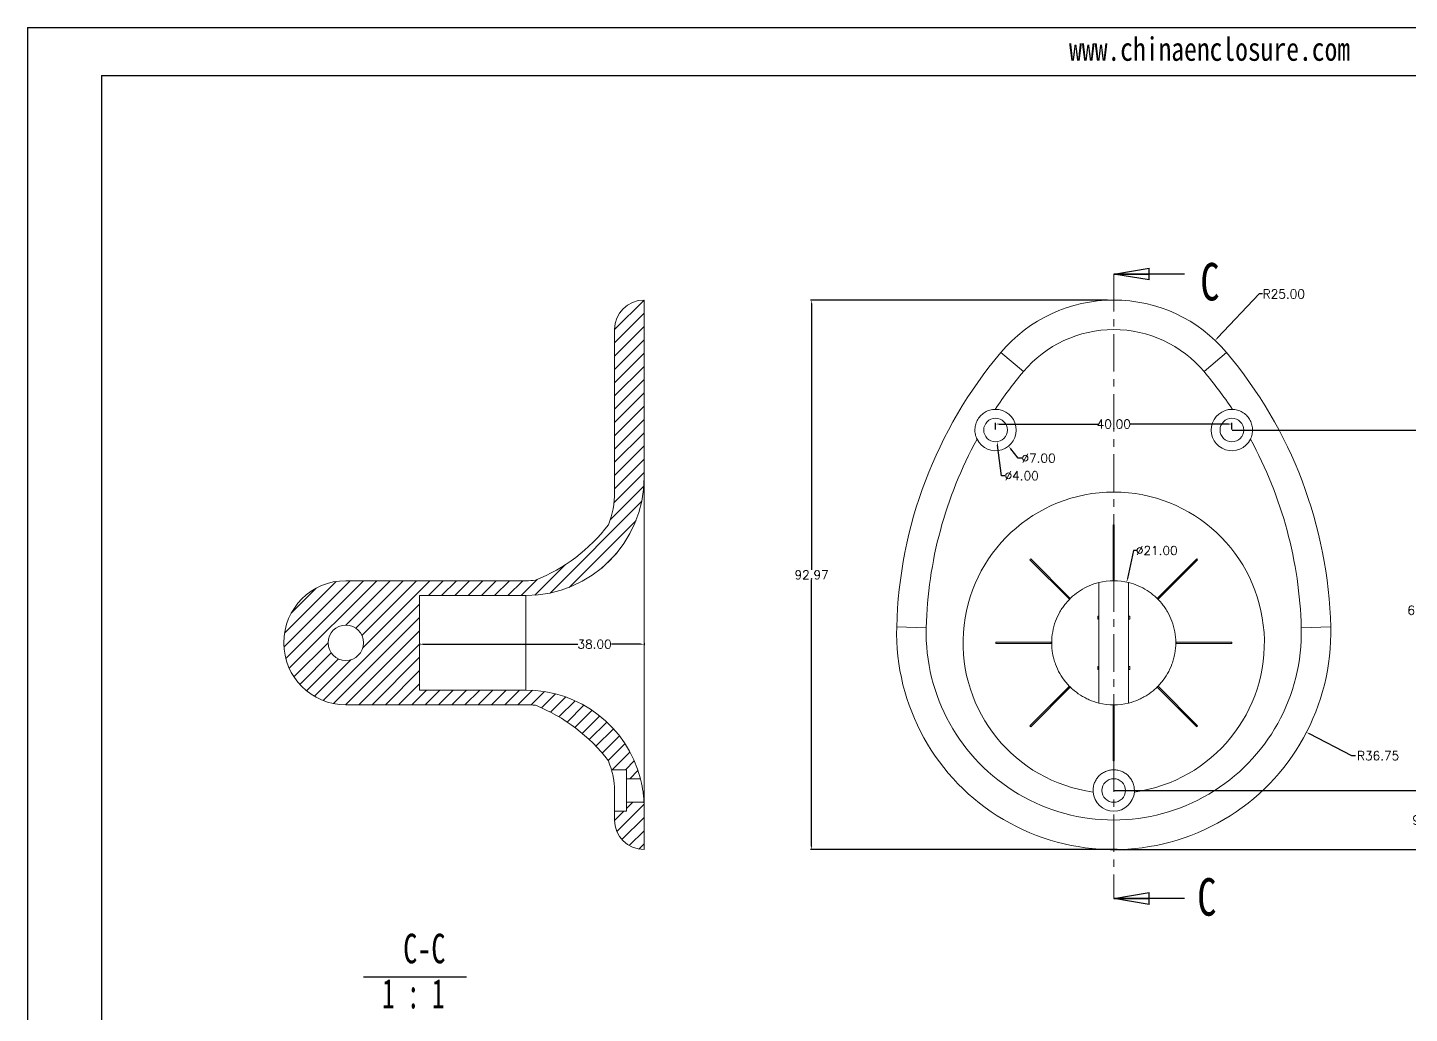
# Model space of a CAD drawing. Header units: inches. Extents: x 725 to 5279, y 573 to 1304.
# Drawn here: x 3940.6 to 4174.5, y 747.5 to 914.3 of the extents above; entities that cross this region are included whole.
import ezdxf

# ---------------------------------------------------------------- set-up
doc = ezdxf.new("R2010")
doc.units = ezdxf.units.IN
doc.linetypes.add('CENTER', pattern=[10.159999999999998, 6.35, -1.27, 1.27, -1.27])
doc.layers.add('10', color=7, linetype='Continuous')
doc.layers.add('文字', color=81, linetype='Continuous')
doc.styles.add('SLDTEXTSTYLE0', font='TXT', dxfattribs={"width": 0.75})
doc.styles.add('SLDTEXTSTYLE6', font='TXT', dxfattribs={"width": 0.7})
doc.styles.add('SLDTEXTSTYLE7', font='TXT', dxfattribs={"width": 0.6199999999999999})
doc.styles.get("Standard").update_dxf_attribs({"font": 'txt', "bigfont": 'gbcbig.shx'})
doc.styles.add('宋体', font='', dxfattribs={"width": 0.8, "height": 3.5})
doc.styles.get('宋体').set_extended_font_data('SimSun')
doc.dimstyles.new('2', dxfattribs={"dimtxt": 1.5, "dimasz": 0.6, "dimexe": 0.18, "dimexo": 0.0625, "dimgap": 0.09, "dimtad": 0, "dimtih": 1, "dimtoh": 1, "dimzin": 0, "dimdsep": 46, "dimtxsty": 'Standard', "dimcen": 0, "dimclrd": 3, "dimclre": 3, "dimadec": 0, "dimazin": 2, "dimtfac": 1, "dimtofl": 0, "dimtmove": 0, "dimatfit": 3, "dimfxl": 1, "dimtolj": 1, "dimtzin": 0, "dimarcsym": 0})
pattern_1 = [(45, (0, 0), (-1.122532015133644, 1.122532015133644), [])]

# ---------------------------------------------------------------- blocks, each defined once
blk = doc.blocks.new('_CLOSED')
at = {"color": 0, "linetype": 'ByBlock', "lineweight": -2}
for p, q in [((-1, 0.166667), (0, 0)), ((-1, 0.166667), (-1, -0.166667)), ((0, 0), (-1, -0.166667)), ((0, 0), (-1, 0))]:
    blk.add_line(p, q, dxfattribs=at)
blk = doc.blocks.new('SW_NOTE_1')
at = {"layer": '10', "color": 0}
blk.add_line((-4.36458270996809, -0.819444830995053), (13.09374999254942, -0.819444830995053), dxfattribs=at)
at = {"layer": '10', "color": 0, "char_height": 5, "attachment_point": 2}
for s, insert, style in [('C-C', (5.937499999999984, 6.445338698859882), 'SLDTEXTSTYLE6'), ('1 : 1', (4.072917290031953, -1.193550666038323), 'SLDTEXTSTYLE7')]:
    blk.add_mtext(s, dxfattribs=dict(at, insert=insert, style=style))
blk = doc.blocks.new('*D67')
at = {"color": 3, "lineweight": -2}
for p, q in [((4164.741757361854, 791.0629544161789), (4157.602488692542, 794.7590167947556)), ((4165.341757361855, 791.0629544161789), (4164.741757361854, 791.0629544161789))]:
    blk.add_line(p, q, dxfattribs=at)
at = {"color": 3}
blk.add_solid([(4157.648463730789, 794.8478216136455), (4157.556513654294, 794.6702119758656), (4157.069659779202, 795.0348670242445)], dxfattribs=at)
at = {"layer": 'Defpoints', "color": 0}
for p in [(4124.433888837137, 811.9306935804445), (4157.069659779202, 795.0348670242445)]:
    blk.add_point(p, dxfattribs=at)
at = {"color": 0, "insert": (4169.181757361855, 791.0629544161795), "char_height": 1.5, "attachment_point": 5}
blk.add_mtext('\\A1;R36.75', dxfattribs=at)
blk = doc.blocks.new('*D68')
at = {"color": 3, "lineweight": -2}
for p, q in [((4149.038956160226, 869.2022519542618), (4142.022462207849, 861.7818249111708)), ((4149.638956160226, 869.2022519542613), (4149.038956160226, 869.2022519542618))]:
    blk.add_line(p, q, dxfattribs=at)
at = {"color": 3}
blk.add_solid([(4141.949801538589, 861.8505302759002), (4142.09512287711, 861.7131195464415), (4141.610230019474, 861.3458608956068)], dxfattribs=at)
at = {"layer": 'Defpoints', "color": 0}
for p in [(4141.610230019474, 861.3458608956068), (4124.433888837137, 843.1806935804416)]:
    blk.add_point(p, dxfattribs=at)
at = {"color": 0, "insert": (4153.228956160227, 869.2022519542616), "char_height": 1.5, "attachment_point": 5}
blk.add_mtext('\\A1;R25.00', dxfattribs=at)
blk = doc.blocks.new('*D69')
at = {"color": 3, "lineweight": -2}
for p, q in [((4123.355280872657, 868.160035537438), (4073.116842284021, 868.160035537438)), ((4073.29684228402, 867.560035537438), (4073.29684228402, 822.5133640302466)), ((4073.29684228402, 775.7866925230552), (4073.29684228402, 820.8333640302466)), ((4125.035381528884, 775.1866925230552), (4073.116842284021, 775.1866925230552))]:
    blk.add_line(p, q, dxfattribs=at)
at = {"color": 3}
for points in [[(4073.19684228402, 867.560035537438), (4073.39684228402, 867.560035537438), (4073.29684228402, 868.160035537438)], [(4073.19684228402, 775.7866925230552), (4073.39684228402, 775.7866925230552), (4073.29684228402, 775.1866925230552)]]:
    blk.add_solid(points, dxfattribs=at)
at = {"layer": 'Defpoints', "color": 0}
for p in [(4123.417780872657, 868.160035537438), (4073.29684228402, 775.1866925230552), (4125.097881528884, 775.1866925230552)]:
    blk.add_point(p, dxfattribs=at)
at = {"color": 0, "insert": (4073.29684228402, 821.6733640302473), "char_height": 1.5, "attachment_point": 5}
blk.add_mtext('\\A1;92.97', dxfattribs=at)
blk = doc.blocks.new('*D70')
at = {"color": 3, "lineweight": -2}
for p, q in [((4104.433888837137, 846.2431935804425), (4104.433888837137, 847.3716970211959)), ((4105.033888837137, 847.191697021196), (4121.718888837137, 847.191697021196)), ((4143.833888837136, 847.191697021196), (4127.148888837137, 847.191697021196)), ((4144.433888837137, 846.2431935804425), (4144.433888837137, 847.3716970211959))]:
    blk.add_line(p, q, dxfattribs=at)
at = {"color": 3}
for points in [[(4105.033888837137, 847.291697021196), (4105.033888837137, 847.091697021196), (4104.433888837137, 847.191697021196)], [(4143.833888837136, 847.291697021196), (4143.833888837136, 847.091697021196), (4144.433888837137, 847.191697021196)]]:
    blk.add_solid(points, dxfattribs=at)
at = {"layer": 'Defpoints', "color": 0}
for p in [(4144.433888837137, 847.191697021196), (4104.433888837137, 846.1806935804425), (4144.433888837137, 846.1806935804425)]:
    blk.add_point(p, dxfattribs=at)
at = {"color": 0, "insert": (4124.433888837137, 847.191697021196), "char_height": 1.5, "attachment_point": 5}
blk.add_mtext('\\A1;40.00', dxfattribs=at)
blk = doc.blocks.new('*D71')
at = {"color": 3, "lineweight": -2}
for p, q in [((4144.496388837137, 846.1806935804425), (4177.212977064057, 846.1806935804425)), ((4177.032977064056, 845.5806935804425), (4177.032977064056, 816.5206935804425)), ((4177.032977064056, 785.7806935804425), (4177.032977064056, 814.8406935804425)), ((4124.496388837137, 785.1806935804425), (4177.212977064057, 785.1806935804425))]:
    blk.add_line(p, q, dxfattribs=at)
at = {"color": 3}
for points in [[(4176.932977064056, 845.5806935804425), (4177.132977064057, 845.5806935804425), (4177.032977064056, 846.1806935804425)], [(4176.932977064056, 785.7806935804425), (4177.132977064057, 785.7806935804425), (4177.032977064056, 785.1806935804425)]]:
    blk.add_solid(points, dxfattribs=at)
at = {"layer": 'Defpoints', "color": 0}
for p in [(4144.433888837137, 846.1806935804425), (4177.032977064056, 846.1806935804425), (4124.433888837137, 785.1806935804425)]:
    blk.add_point(p, dxfattribs=at)
at = {"color": 0, "insert": (4177.032977064056, 815.6806935804432), "char_height": 1.5, "attachment_point": 5}
blk.add_mtext('\\A1;61.00', dxfattribs=at)
blk = doc.blocks.new('*D72')
at = {"color": 3, "lineweight": -2}
for p, q in [((4124.496388837137, 785.1806935804425), (4177.394083156638, 785.1806935804425)), ((4177.214083156638, 784.5806935804425), (4177.214083156638, 781.0236930517489)), ((4177.214083156638, 775.7866925230552), (4177.214083156638, 779.3436930517488)), ((4123.83239614539, 775.1866925230552), (4177.394083156638, 775.1866925230552))]:
    blk.add_line(p, q, dxfattribs=at)
at = {"color": 3}
for points in [[(4177.114083156637, 784.5806935804425), (4177.314083156638, 784.5806935804425), (4177.214083156638, 785.1806935804425)], [(4177.114083156637, 775.7866925230552), (4177.314083156638, 775.7866925230552), (4177.214083156638, 775.1866925230552)]]:
    blk.add_solid(points, dxfattribs=at)
at = {"layer": 'Defpoints', "color": 0}
for p in [(4124.433888837137, 785.1806935804425), (4123.76989614539, 775.1866925230552), (4177.214083156638, 775.1866925230552)]:
    blk.add_point(p, dxfattribs=at)
at = {"color": 0, "insert": (4177.214083156638, 780.1836930517495), "char_height": 1.5, "attachment_point": 5}
blk.add_mtext('\\A1;9.99', dxfattribs=at)
blk = doc.blocks.new('*D73')
at = {"color": 3, "lineweight": -2}
for p, q in [((4108.272090740107, 841.4192971631076), (4107.007010114637, 842.9886649321897)), ((4108.872090740108, 841.4192971631073), (4108.272090740107, 841.4192971631076))]:
    blk.add_line(p, q, dxfattribs=at)
at = {"color": 3}
blk.add_solid([(4107.084864471911, 843.0514239877384), (4106.929155757362, 842.9259058766411), (4106.630455781344, 843.4557910758365)], dxfattribs=at)
at = {"layer": 'Defpoints', "color": 0}
for p in [(4102.237321892926, 848.9055960850485), (4106.630455781344, 843.4557910758365)]:
    blk.add_point(p, dxfattribs=at)
at = {"color": 0, "insert": (4111.712090740108, 841.4192971631078), "char_height": 1.5, "attachment_point": 5}
blk.add_mtext('\\A1;∅7.00', dxfattribs=at)
blk = doc.blocks.new('*D74')
at = {"color": 3, "lineweight": -2}
for p, q in [((4105.409503832897, 838.4421923271946), (4104.759103921968, 843.601113159405)), ((4106.009503832897, 838.4421923271946), (4105.409503832897, 838.4421923271946))]:
    blk.add_line(p, q, dxfattribs=at)
at = {"color": 3}
blk.add_solid([(4104.858318553546, 843.6136214318985), (4104.659889290388, 843.5886048869115), (4104.684054287007, 844.1964009488752)], dxfattribs=at)
at = {"layer": 'Defpoints', "color": 0}
for p in [(4104.183723387268, 848.1649862120098), (4104.684054287007, 844.1964009488752)]:
    blk.add_point(p, dxfattribs=at)
at = {"color": 0, "insert": (4108.849503832897, 838.4421923271948), "char_height": 1.5, "attachment_point": 5}
blk.add_mtext('\\A1;∅4.00', dxfattribs=at)
blk = doc.blocks.new('*D75')
at = {"color": 3, "lineweight": -2}
for p, q in [((4127.786607433301, 825.7959015319841), (4126.764048922462, 821.0333593348439)), ((4128.386607433301, 825.7959015319842), (4127.786607433301, 825.7959015319841))]:
    blk.add_line(p, q, dxfattribs=at)
at = {"color": 3}
blk.add_solid([(4126.666277158909, 821.0543517680451), (4126.861820686016, 821.0123669016428), (4126.638094323255, 820.4467287535249)], dxfattribs=at)
at = {"layer": 'Defpoints', "color": 0}
for p in [(4126.638094323255, 820.4467287535249), (4122.22968335102, 799.9146584073601)]:
    blk.add_point(p, dxfattribs=at)
at = {"color": 0, "insert": (4131.726607433301, 825.7959015319834), "char_height": 1.5, "attachment_point": 5}
blk.add_mtext('\\A1;∅21.00', dxfattribs=at)
blk = doc.blocks.new('*D84')
at = {"color": 3, "lineweight": -2}
for p, q in [((4006.941716851225, 810.1181935804427), (4006.941716851225, 809.752536999002)), ((4007.541716851225, 809.932536999002), (4033.721716851225, 809.932536999002)), ((4044.341716851225, 809.932536999002), (4039.401716851226, 809.932536999002)), ((4044.941716851225, 810.1181935804427), (4044.941716851225, 809.752536999002))]:
    blk.add_line(p, q, dxfattribs=at)
at = {"color": 3}
for points in [[(4007.541716851225, 810.032536999002), (4007.541716851225, 809.832536999002), (4006.941716851225, 809.932536999002)], [(4044.341716851225, 810.032536999002), (4044.341716851225, 809.832536999002), (4044.941716851225, 809.932536999002)]]:
    blk.add_solid(points, dxfattribs=at)
at = {"layer": 'Defpoints', "color": 0}
for p in [(4006.941716851225, 810.1806935804427), (4044.941716851225, 810.1806935804427), (4044.941716851225, 809.932536999002)]:
    blk.add_point(p, dxfattribs=at)
at = {"color": 0, "insert": (4036.561716851225, 809.932536999002), "char_height": 1.5, "attachment_point": 5}
blk.add_mtext('\\A1;38.00', dxfattribs=at)

msp = doc.modelspace()

# ---------------------------------------------------------------- hatches: boundary and pattern name
at = {"linetype": 'Continuous', "lineweight": 0}
h = msp.add_hatch(dxfattribs=at)
h.set_pattern_fill('ANSI31', color=4, scale=0.5, style=0)
h.set_pattern_definition(pattern_1)
edge = h.paths.add_edge_path(flags=0)
edge.add_line((4041.941716851225, 788.680693580443), (4041.941716851225, 787.180693580443))
edge.add_line((4041.941716851225, 787.180693580443), (4044.306633582262, 787.180693580443))
edge.add_arc((4024.941716851225, 782.180693580443), 20, 14.47751218592986, 90)
edge.add_line((4024.941716851225, 802.180693580443), (4006.941716851225, 802.180693580443))
edge.add_line((4006.941716851225, 802.180693580443), (4006.941716851225, 818.180693580443))
edge.add_line((4006.941716851225, 818.180693580443), (4024.941716851225, 818.180693580443))
edge.add_arc((4024.941716851225, 838.180693580443), 20, 270.0000000000008, 360.0000000000008)
edge.add_line((4044.941716851225, 838.180693580443), (4044.941716851225, 868.180693580443))
edge.add_arc((4044.941716851225, 863.180693580443), 5, 90, 180)
edge.add_line((4039.941716851225, 863.180693580443), (4039.941716851225, 835.680693580443))
edge.add_arc((4024.941716851225, 835.680693580443), 15, 338.40543598613397, 360, ccw=False)
edge.add_arc((4015.773383503019, 847.7301807375152), 29.03502331670355, 291.7726483291162, 322.76163289892065, ccw=False)
edge.add_arc((4024.941716851225, 835.680693580443), 15, 270, 276.128845241903, ccw=False)
edge.add_line((4024.941716851225, 820.680693580443), (3994.441716851225, 820.680693580443))
edge.add_arc((3994.441716851225, 810.1806935804425), 10.5, 90, 270.0000000000008)
edge.add_line((3994.441716851225, 799.6806935804425), (4024.941716851225, 799.6806935804425))
edge.add_arc((4024.941716851225, 784.680693580443), 15, 83.87115475809622, 89.9999999999992, ccw=False)
edge.add_arc((4015.773383503019, 772.6312064233707), 29.03502331670355, 37.23836710107861, 68.22735167088302, ccw=False)
edge.add_arc((4024.941716851225, 784.680693580443), 15, 15.466009953419814, 21.59456401386518, ccw=False)
edge.add_line((4039.398549146026, 788.680693580443), (4041.941716851225, 788.680693580443))
edge = h.paths.add_edge_path(flags=0)
edge.add_arc((3994.441716851225, 810.1806935804425), 3.000000000000001, 0, 360)
h = msp.add_hatch(dxfattribs=at)
h.set_pattern_fill('ANSI31', color=4, scale=0.5, style=0)
h.set_pattern_definition(pattern_1)
edge = h.paths.add_edge_path(flags=0)
edge.add_arc((4044.941716851225, 780.180693580443), 5, 180, 270.0000000000008)
edge.add_line((4044.941716851225, 775.180693580443), (4044.941716851225, 782.1806935804431))
edge.add_arc((4024.941716851225, 782.180693580443), 20, 0, 2.865983982598858)
edge.add_line((4044.916701206663, 783.180693580443), (4041.941716851225, 783.180693580443))
edge.add_line((4041.941716851225, 783.180693580443), (4041.941716851225, 781.680693580443))
edge.add_line((4041.941716851225, 781.680693580443), (4039.941716851225, 781.680693580443))
edge.add_line((4039.941716851225, 781.680693580443), (4039.941716851225, 780.180693580443))

# ---------------------------------------------------------------- linework, layer by layer
for p, q in [((3940.58590555607, 914.2761802788086), (4423.309156387433, 914.2761802788086)), ((3940.58590555607, 914.2761802788086), (3940.58590555607, 572.9567099940082)), ((3953.07687382487, 906.1495262244086), (4415.182502333033, 906.1495262244086)), ((3953.07687382487, 906.1495262244086), (3953.07687382487, 581.0833640484091))]:
    msp.add_line(p, q)
at = {"color": 1, "linetype": 'CENTER', "lineweight": 0}
msp.add_line((4124.433888837137, 872.5756363637461), (4124.433888837137, 766.9100869274698), dxfattribs=at)
at = {"color": 7, "linetype": 'Continuous', "lineweight": 30}
for p, q in [((4136.433888837137, 872.5756363637461), (4124.433888837137, 872.5756363637461)), ((4136.433888837137, 766.9100869274698), (4124.433888837137, 766.9100869274698))]:
    msp.add_line(p, q, dxfattribs=at)
at = {"color": 7, "linetype": 'Continuous', "lineweight": 15}
for p, q in [((4044.941716851225, 838.180693580443), (4044.941716851225, 868.180693580443)), ((4039.941716851225, 835.680693580443), (4039.941716851225, 863.180693580443)), ((4109.138768862452, 856.0670935804428), (4105.31498886878, 859.2886935804427)), ((4139.729008811821, 856.0670935804428), (4143.552788805492, 859.2886935804427)), ((4044.941716851225, 838.180693580443), (4044.941716851225, 782.1806935804425)), ((4124.333888837136, 820.7657828514657), (4124.333888837136, 830.1604204099235)), ((4124.533888837137, 820.7657828514657), (4124.533888837137, 830.160420409944)), ((4116.878389756012, 817.5947713053283), (4110.235377831637, 824.2377832297052)), ((4117.01981111225, 817.7361926615667), (4110.376799187884, 824.3792045859327)), ((4131.847966562022, 817.7361926615677), (4138.490978486398, 824.3792045859418)), ((4131.98938791826, 817.5947713053292), (4138.632399842651, 824.2377832297188)), ((4024.941716851225, 820.680693580443), (3994.441716851225, 820.680693580443)), ((4121.933888837137, 799.9826545532574), (4121.933888837137, 820.3787326076281)), ((4126.933888837137, 820.3787326076281), (4126.933888837137, 799.9826545532574)), ((4006.941716851225, 818.180693580443), (4024.941716851225, 818.180693580443)), ((4006.941716851225, 818.180693580443), (4006.941716851225, 802.1806935804425)), ((4024.941716851225, 802.1806935804425), (4024.941716851225, 818.180693580443)), ((4121.733888837136, 814.680693580443), (4121.933888837137, 814.680693580443)), ((4121.733888837136, 814.680693580443), (4121.733888837136, 814.180693580443)), ((4121.733888837136, 814.180693580443), (4121.933888837137, 814.180693580443)), ((4127.133888837137, 814.680693580443), (4126.933888837137, 814.680693580443)), ((4127.133888837137, 814.180693580443), (4126.933888837137, 814.180693580443)), ((4127.133888837137, 814.680693580443), (4127.133888837137, 814.180693580443)), ((4087.69561046657, 812.8588112275015), (4092.694015687055, 812.7325367176977)), ((4161.172167207703, 812.8588112275015), (4156.173761987217, 812.7325367176977)), ((4113.848799566113, 810.2806935804429), (4104.454162007635, 810.2806935804429)), ((4113.848799566114, 810.0806935804121), (4104.454162007656, 810.080693580443)), ((4135.018978108159, 810.2806935804429), (4144.413615666617, 810.2806935804429)), ((4135.018978108159, 810.0806935804426), (4144.413615666601, 810.0806935804426)), ((4121.733888837136, 806.1806935804425), (4121.733888837136, 805.6806935804425)), ((4121.733888837136, 806.1806935804425), (4121.933888837137, 806.1806935804425)), ((4121.733888837136, 805.6806935804425), (4121.933888837137, 805.6806935804425)), ((4127.133888837137, 806.1806935804425), (4126.933888837137, 806.1806935804425)), ((4127.133888837137, 805.6806935804425), (4126.933888837137, 805.6806935804425)), ((4127.133888837137, 806.1806935804425), (4127.133888837137, 805.6806935804425)), ((4116.878389756012, 802.7666158555567), (4110.235377831646, 796.1236039311907)), ((4117.019811112251, 802.6251944993182), (4110.376799187874, 795.9821825749432)), ((4131.847966562023, 802.6251944993192), (4138.490978486388, 795.9821825749532)), ((4131.989387918261, 802.7666158555571), (4138.632399842636, 796.1236039311807)), ((4024.941716851225, 802.1806935804425), (4006.941716851225, 802.1806935804425)), ((3994.441716851225, 799.6806935804425), (4024.941716851225, 799.6806935804425)), ((4124.333888837136, 799.5956043094202), (4124.333888837136, 790.2009667509419)), ((4124.533888837137, 799.5956043094202), (4124.533888837137, 790.2009667509619)), ((4039.398549146026, 788.6806935804425), (4041.941716851225, 788.6806935804425)), ((4041.941716851225, 787.1806935804425), (4041.941716851225, 788.6806935804425)), ((4041.941716851225, 783.1806935804425), (4041.941716851225, 787.1806935804425)), ((4041.941716851225, 787.1806935804425), (4044.306633582262, 787.1806935804425)), ((4039.941716851225, 784.9206935804427), (4039.941716851225, 781.6806935804425)), ((4041.941716851225, 781.6806935804425), (4039.941716851225, 781.6806935804425)), ((4039.941716851225, 780.180693580443), (4039.941716851225, 781.6806935804425)), ((4044.916701206663, 783.1806935804425), (4041.941716851225, 783.1806935804425)), ((4041.941716851225, 781.6806935804425), (4041.941716851225, 783.1806935804425)), ((4044.941716851225, 775.180693580443), (4044.941716851225, 782.1806935804425))]:
    msp.add_line(p, q, dxfattribs=at)
for centre, radius in [((4104.433888837137, 846.1806935804425), 2), ((4144.433888837137, 846.1806935804425), 2), ((3994.441716851225, 810.1806935804425), 3), ((4124.433888837137, 785.1806935804425), 2)]:
    msp.add_circle(centre, radius, dxfattribs=at)
for centre, radius, start, end in [((4044.941716851225, 863.180693580443), 5, 90, 180), ((4124.433888837137, 843.1806935804425), 24.99999999999998, 40.11471053418171, 139.8852894658183), ((4124.433888837137, 843.1806935804425), 20.0000000000001, 40.11471053418171, 139.8852894658183), ((4162.671688773848, 810.964693580443), 75.00000000000004, 139.8852894658183, 178.5528468430099), ((4086.196088900424, 810.964693580443), 75.00000000000004, 1.447153156990077, 40.11471053418171), ((4162.671688773848, 810.964693580443), 70.00000000000006, 139.8852894658183, 146.4219686853537), ((4086.196088900424, 810.964693580443), 70.0000000000001, 33.57803131464626, 40.11471053418171), ((4104.433888837137, 846.1806935804425), 3.500000000000068, 206.3429899953025, 91.3348759062384), ((4144.433888837137, 846.1806935804425), 3.500000000000065, 88.66512409376159, 333.6570100047115), ((4162.671688773848, 810.964693580443), 69.99999999999999, 151.2558972161775, 178.5528468430099), ((4086.196088900424, 810.964693580443), 70.00000000000009, 1.447153156990077, 28.74410278382254), ((4024.941716851225, 838.180693580443), 20, 270, 0), ((4024.941716851225, 835.680693580443), 15.00000000000002, 338.4054359861293, 0), ((4124.433888837137, 810.1806935804425), 25.50000000000011, 277.8670946141825, 262.1329053858176), ((4015.773383503019, 847.7301807375152), 29.03502331670354, 291.7726483291337, 322.7616328989192), ((3994.441716851225, 810.1806935804425), 10.50000000000006, 90, 270), ((4024.941716851225, 835.680693580443), 15.00000000000004, 270, 276.1288452419076), ((4124.433888837137, 810.1806935804425), 10.50000000000002, 76.22585300196401, 103.774146998036), ((4124.433888837137, 811.930693580443), 36.7500000000001, 178.5528468430099, 1.447153156990077), ((4124.433888837137, 811.930693580443), 31.74999999999998, 178.5528468430099, 1.447153156990077), ((4024.941716851225, 782.1806935804425), 20.00000000000008, 14.47751218592986, 90), ((4124.433888837137, 810.1806935804425), 10.49999999999999, 256.225853001964, 283.774146998036), ((4024.941716851225, 784.6806935804425), 15.00000000000004, 83.87115475809244, 90), ((4015.773383503019, 772.6312064233707), 29.03502331670365, 37.2383671010808, 68.22735167088706), ((4024.941716851225, 784.6806935804425), 15.00000000000002, 15.46600995341953, 21.59456401387074), ((4124.433888837137, 785.1806935804425), 3.500000000000458, 184.2601822588323, 355.7398177411677), ((4024.941716851225, 782.1806935804425), 20.00000000000003, 0, 2.86598398259626), ((4044.941716851225, 780.180693580443), 5, 180, 270)]:
    msp.add_arc(centre, radius, start, end, dxfattribs=at)
for points, knots in [([(4104.352353284954, 849.6797437306595), (4104.205148391357, 849.6763135333863), (4104.056958161953, 849.6634232542729), (4103.767095335147, 849.6197151186966), (4103.624323268399, 849.5889154559982), (4103.202214975792, 849.469837929918), (4102.929223487904, 849.3540963196137), (4102.426315667006, 849.0623862643924), (4102.189663323597, 848.8823040311186), (4101.773058834562, 848.4731226153785), (4101.591496491157, 848.2443252941052), (4101.285067592375, 847.737194420999), (4101.166930590012, 847.4701182284925), (4101.040361025687, 847.0498178642974), (4101.006614720091, 846.9054158177423), (4100.958066741417, 846.6166877931482), (4100.942999014283, 846.471929080114), (4100.92480799545, 846.0362251314023), (4100.949536952431, 845.7400065453512), (4101.070384446447, 845.1698764193502), (4101.166150944569, 844.8925525527911), (4101.297350767317, 844.6275905778793)], [0, 0, 0, 0, 0.06250000000000025, 0.06250000000000025, 0.1250000000000005, 0.1250000000000005, 0.2500000000000014, 0.2500000000000014, 0.3750000000000024, 0.3750000000000024, 0.5000000000000033, 0.5000000000000033, 0.6250000000000043, 0.6250000000000043, 0.6875000000000041, 0.6875000000000041, 0.7500000000000039, 0.7500000000000039, 0.8750000000000019, 0.8750000000000019, 1, 1, 1, 1]), ([(4147.570426906956, 844.6275905778793), (4147.63576588537, 844.7595446034029), (4147.693184957916, 844.8967654235958), (4147.789119482261, 845.1737625833616), (4147.828161749452, 845.3145041324451), (4147.9187791816, 845.7436234036222), (4147.943086059511, 846.0391393059044), (4147.918356140405, 846.6200002735545), (4147.868805159582, 846.9132214233387), (4147.699957864328, 847.4722199225826), (4147.581676806882, 847.7392830054187), (4147.274911545082, 848.2462104821052), (4147.093270678522, 848.4748863215073), (4146.779855526808, 848.7822024347065), (4146.667652111869, 848.8791620029119), (4146.434512864947, 849.0562689479043), (4146.313317396582, 849.1368529404081), (4145.935919412896, 849.3553468899786), (4145.662109591423, 849.4710411149877), (4145.101084011266, 849.6288472485621), (4144.811009909878, 849.6728559389439), (4144.515424389319, 849.6797437306595)], [0, 0, 0, 0, 0.06250000000000101, 0.06250000000000101, 0.125000000000002, 0.125000000000002, 0.2500000000000027, 0.2500000000000027, 0.3750000000000033, 0.3750000000000033, 0.5000000000000039, 0.5000000000000039, 0.6250000000000046, 0.6250000000000046, 0.6875000000000038, 0.6875000000000038, 0.750000000000003, 0.750000000000003, 0.8750000000000016, 0.8750000000000016, 1, 1, 1, 1]), ([(4121.933888837137, 820.3787326076281), (4121.347911812597, 820.2350831709628), (4120.801713689665, 820.0486884179682), (4119.762512948872, 819.6013233749882), (4119.269850490163, 819.340110021174), (4118.3269435751, 818.7403326587123), (4117.884051832586, 818.406011365666), (4117.055757969611, 817.6719820113972), (4116.668907892579, 817.2713449706112), (4116.129494174737, 816.6124581783333), (4115.956837430493, 816.3832486841461), (4115.631204616924, 815.9117354477285), (4115.477488775052, 815.6685670008137), (4115.044203756452, 814.9155896813108), (4114.791821642623, 814.3816941925174), (4114.372234897935, 813.2435331018501), (4114.211429938676, 812.6566612692823), (4113.992111225236, 811.444957093523), (4113.934506471885, 810.8129190414288), (4113.933281389289, 809.5691526484616), (4113.987487360736, 808.9519705086282), (4114.151131710057, 808.0332132164285), (4114.219114462529, 807.7308901272099), (4114.378660405296, 807.1416914963502), (4114.470453397589, 806.8534979612296), (4114.780300738774, 806.0070449831956), (4115.035260458174, 805.4631543996379), (4115.614829235629, 804.4523797732791), (4115.940057157889, 803.9817095102117), (4116.478728225842, 803.3216801912522), (4116.667004077171, 803.1093375565938), (4117.05535758067, 802.7050095724098), (4117.256058627485, 802.5122128574526), (4117.877990394874, 801.9601359299804), (4118.318715685726, 801.6269461395323), (4119.025154064153, 801.1766071390448), (4119.268379308922, 801.0348511433631), (4119.76482059117, 800.7717231646916), (4120.018841660481, 800.649800834814), (4120.800842675678, 800.3129072029515), (4121.34813106141, 800.1262502421355), (4121.933888837137, 799.9826545532574)], [0, 0, 0, 0, 0.06249999999999972, 0.06249999999999972, 0.1249999999999995, 0.1249999999999995, 0.1874999999999993, 0.1874999999999993, 0.2499999999999991, 0.2499999999999991, 0.2812499999999988, 0.2812499999999988, 0.3124999999999986, 0.3124999999999986, 0.3749999999999983, 0.3749999999999983, 0.4374999999999982, 0.4374999999999982, 0.499999999999998, 0.499999999999998, 0.5624999999999978, 0.5624999999999978, 0.5937499999999978, 0.5937499999999978, 0.6249999999999978, 0.6249999999999978, 0.6874999999999978, 0.6874999999999978, 0.7499999999999979, 0.7499999999999979, 0.7812499999999981, 0.7812499999999981, 0.8124999999999982, 0.8124999999999982, 0.8749999999999987, 0.8749999999999987, 0.906249999999999, 0.906249999999999, 0.9374999999999992, 0.9374999999999992, 1, 1, 1, 1]), ([(4126.933888837137, 820.3787326076281), (4127.519865861675, 820.2350831709628), (4128.066063984608, 820.0486884179682), (4129.105264725402, 819.6013233749882), (4129.59792718411, 819.340110021174), (4130.540834099173, 818.7403326587123), (4130.983725841687, 818.406011365666), (4131.812019704663, 817.6719820113972), (4132.198869781694, 817.2713449706112), (4132.738283499535, 816.6124581783333), (4132.91094024378, 816.3832486841461), (4133.236573057348, 815.9117354477285), (4133.390288899221, 815.6685670008137), (4133.823573917822, 814.9155896813108), (4134.075956031649, 814.3816941925174), (4134.495542776338, 813.2435331018501), (4134.656347735598, 812.6566612692823), (4134.875666449037, 811.444957093523), (4134.933271202388, 810.8129190414288), (4134.934496284984, 809.5691526484616), (4134.880290313537, 808.9519705086282), (4134.716645964216, 808.0332132164285), (4134.648663211745, 807.7308901272099), (4134.489117268977, 807.1416914963502), (4134.397324276684, 806.8534979612296), (4134.0874769355, 806.0070449831956), (4133.832517216098, 805.4631543996379), (4133.252948438643, 804.4523797732795), (4132.927720516383, 803.9817095102117), (4132.389049448431, 803.3216801912522), (4132.200773597102, 803.1093375565938), (4131.812420093604, 802.7050095724098), (4131.611719046788, 802.5122128574526), (4130.989787279399, 801.9601359299804), (4130.549061988547, 801.6269461395323), (4129.84262361012, 801.1766071390448), (4129.599398365352, 801.0348511433631), (4129.102957083102, 800.7717231646916), (4128.848936013792, 800.649800834814), (4128.066934998595, 800.3129072029515), (4127.519646612863, 800.1262502421355), (4126.933888837137, 799.9826545532574)], [0, 0, 0, 0, 0.06249999999999986, 0.06249999999999986, 0.1249999999999998, 0.1249999999999998, 0.1874999999999997, 0.1874999999999997, 0.2499999999999996, 0.2499999999999996, 0.2812499999999994, 0.2812499999999994, 0.3124999999999993, 0.3124999999999993, 0.3749999999999991, 0.3749999999999991, 0.4374999999999988, 0.4374999999999988, 0.4999999999999986, 0.4999999999999986, 0.5624999999999983, 0.5624999999999983, 0.5937499999999982, 0.5937499999999982, 0.6249999999999982, 0.6249999999999982, 0.6874999999999982, 0.6874999999999982, 0.7499999999999983, 0.7499999999999983, 0.7812499999999984, 0.7812499999999984, 0.8124999999999987, 0.8124999999999987, 0.8749999999999989, 0.8749999999999989, 0.9062499999999992, 0.9062499999999992, 0.9374999999999994, 0.9374999999999994, 1, 1, 1, 1]), ([(4039.941716851225, 784.9206935804427), (4039.941716851225, 785.1613272764339), (4039.936158936415, 785.4013006387686), (4039.91309331805, 785.8799068146609), (4039.89548292999, 786.1171176183798), (4039.8504523488, 786.5683108560561), (4039.822660930161, 786.7866848346057), (4039.759878358735, 787.1981298899191), (4039.725498424657, 787.3879283108058), (4039.654363081179, 787.7369652988391), (4039.617335360933, 787.896949077629), (4039.548329840535, 788.1724975310326), (4039.515992945555, 788.2900112883963), (4039.460303495022, 788.4833204429665), (4039.437620359769, 788.5568993455681), (4039.406843584838, 788.6552319205225), (4039.398549146027, 788.6806935804416), (4039.398549146026, 788.6806935804425)], [0, 0, 0, 0, 0.1250000000000003, 0.1250000000000003, 0.2500000000000007, 0.2500000000000007, 0.375000000000001, 0.375000000000001, 0.4999999999999998, 0.4999999999999998, 0.625, 0.625, 0.75, 0.75, 0.875, 0.875, 1, 1, 1, 1]), ([(4120.943559339797, 784.9206935804427), (4120.925635862158, 785.1613045138956), (4120.932515759579, 785.4012552374966), (4120.99594058829, 785.8798163958741), (4121.05298597093, 786.1170075568807), (4121.21176041432, 786.5681648342234), (4121.314734510152, 786.7865200133342), (4121.563609879393, 787.1979444207823), (4121.707044174223, 787.3877350211797), (4122.031134986903, 787.7367623729397), (4122.213597461066, 787.8967472217014), (4122.601709242914, 788.1723083804072), (4122.808685409778, 788.2898318879897), (4123.249966390257, 788.4831706561431), (4123.480284316731, 788.5567746553397), (4123.948750012199, 788.6551612124913), (4124.191367511555, 788.6806555556514), (4124.67531139188, 788.6807315189985), (4124.914029417261, 788.655944041453), (4125.385112338484, 788.5575374610389), (4125.617773040916, 788.4830393549969), (4126.055505391348, 788.2915502428082), (4126.264370072713, 788.1735415176154), (4126.65640727463, 787.8951386662447), (4126.835033738823, 787.7382527346099), (4127.159056041535, 787.3897814858979), (4127.30548899854, 787.1958565216514), (4127.552479018874, 786.7873560978865), (4127.654542002295, 786.571878412009), (4127.814740556983, 786.117626712653), (4127.87150797842, 785.8808622041761), (4127.934868453947, 785.4056450971116), (4127.942295515788, 785.1633678849089), (4127.924218334476, 784.9206935804427)], [0, 0, 0, 0, 0.06249999999999985, 0.06249999999999985, 0.1249999999999997, 0.1249999999999997, 0.1874999999999996, 0.1874999999999996, 0.2499999999999994, 0.2499999999999994, 0.3124999999999992, 0.3124999999999992, 0.3749999999999991, 0.3749999999999991, 0.4374999999999989, 0.4374999999999989, 0.4999999999999988, 0.4999999999999988, 0.5624999999999987, 0.5624999999999987, 0.6249999999999984, 0.6249999999999984, 0.6874999999999983, 0.6874999999999983, 0.7499999999999982, 0.7499999999999982, 0.812499999999998, 0.812499999999998, 0.8749999999999987, 0.8749999999999987, 0.9374999999999992, 0.9374999999999992, 1, 1, 1, 1]), ([(4044.916701206663, 783.1806935804425), (4044.916701206663, 783.180693580443), (4044.914457894617, 783.2328741014207), (4044.903557931308, 783.4373632014081), (4044.894844973185, 783.5886239032639), (4044.874233336677, 783.8680258824115), (4044.865966881243, 783.971515861188), (4044.846467724581, 784.1914100817539), (4044.8353166243, 784.3070824879064), (4044.809550488633, 784.5496363110751), (4044.794801806654, 784.677384771313), (4044.762491383156, 784.9333939874405), (4044.744817986884, 785.062863683831), (4044.686734151258, 785.4556728337175), (4044.642587257567, 785.7130690951708), (4044.572677699043, 786.0737260601563), (4044.549266700941, 786.1873579398543), (4044.502870478926, 786.4019033461145), (4044.479648951035, 786.5037560364799), (4044.436148167724, 786.687258240453), (4044.415776613765, 786.769443989383), (4044.378788691482, 786.9145573115738), (4044.362189123466, 786.9773799373124), (4044.321806663303, 787.127608286889), (4044.306633582262, 787.180693580443), (4044.306633582262, 787.1806935804425)], [0, 0, 0, 0, 0.1249999999999998, 0.1249999999999998, 0.2499999999999997, 0.2499999999999997, 0.3124999999999996, 0.3124999999999996, 0.3749999999999996, 0.3749999999999996, 0.4374999999999994, 0.4374999999999994, 0.4999999999999993, 0.4999999999999993, 0.6249999999999991, 0.6249999999999991, 0.6874999999999991, 0.6874999999999991, 0.749999999999999, 0.749999999999999, 0.8124999999999989, 0.8124999999999989, 0.8749999999999989, 0.8749999999999989, 1, 1, 1, 1])]:
    msp.add_open_spline(points, degree=3, knots=knots, dxfattribs=at)
for points in [[(4124.533888837137, 830.1604204099235), (4124.467223725221, 830.1600579313226), (4124.400553949052, 830.1600579313226), (4124.333888837136, 830.1604204099235)], [(4110.376799187874, 824.3792045859423), (4110.329915052849, 824.3318078168086), (4110.282774600771, 824.28466736473), (4110.235377831637, 824.2377832297052)], [(4138.632399842636, 824.2377832297047), (4138.585003073503, 824.2846673647296), (4138.537862621423, 824.3318078168086), (4138.490978486398, 824.3792045859418)], [(4124.333888837136, 820.7657828514657), (4124.400515104901, 820.7666434660614), (4124.467262569372, 820.7666434660614), (4124.533888837137, 820.7657828514657)], [(4116.878389756012, 817.5947713053283), (4116.924829774776, 817.6424267596904), (4116.97196746076, 817.689569245576), (4117.01981111225, 817.7361926615663)], [(4131.847966562022, 817.7361926615677), (4131.895622016384, 817.6897526428029), (4131.94276450227, 817.6426149568188), (4131.98938791826, 817.5947713053288)], [(4104.454162007656, 810.2806935804429), (4104.454524486257, 810.2140284685274), (4104.454524486257, 810.1473586923585), (4104.454162007656, 810.080693580443)], [(4113.848799566114, 810.0806935804121), (4113.847938951518, 810.1473198481872), (4113.847938951518, 810.2140673126678), (4113.848799566113, 810.2806935804429)], [(4135.018978108159, 810.2806935804429), (4135.019838722756, 810.2140673126778), (4135.019838722756, 810.1473198482072), (4135.018978108159, 810.0806935804426)], [(4144.413615666617, 810.0806935804426), (4144.413253188017, 810.147358692358), (4144.413253188017, 810.2140284685274), (4144.413615666617, 810.2806935804429)], [(4117.019811112251, 802.6251944993182), (4116.972155657889, 802.671634518083), (4116.925013172004, 802.7187722040671), (4116.878389756013, 802.7666158555567)], [(4131.989387918261, 802.7666158555571), (4131.942947899496, 802.7189604011946), (4131.895810213512, 802.6718179153095), (4131.847966562023, 802.6251944993192)], [(4124.533888837137, 799.5956043094202), (4124.467262569372, 799.5947436948245), (4124.400515104901, 799.5947436948245), (4124.333888837136, 799.5956043094202)], [(4110.235377831637, 796.1236039311807), (4110.282774600771, 796.0767197961559), (4110.329915052849, 796.0295793440769), (4110.376799187874, 795.9821825749432)], [(4138.490978486398, 795.9821825749432), (4138.537862621423, 796.0295793440764), (4138.585003073502, 796.0767197961559), (4138.632399842636, 796.1236039311807)], [(4124.333888837136, 790.2009667509619), (4124.400553949052, 790.2013292295628), (4124.467223725221, 790.2013292295628), (4124.533888837137, 790.2009667509619)]]:
    msp.add_open_spline(points, degree=3, dxfattribs=at)

# ---------------------------------------------------------------- block references
at = {"color": 7, "linetype": 'Continuous', "lineweight": 30, "xscale": 6, "yscale": 6, "rotation": 180}
for p in [(4124.433888837137, 872.5756363637461), (4124.433888837137, 766.9100869274698)]:
    msp.add_blockref('_CLOSED', p, dxfattribs=at)
at = {"color": 7, "linetype": 'Continuous', "lineweight": 0}
msp.add_blockref('SW_NOTE_1', (4001.793897613509, 754.4947905468289), dxfattribs=at)

# ---------------------------------------------------------------- texts
at = {"color": 7, "linetype": 'Continuous', "char_height": 6.35, "attachment_point": 1, "style": 'SLDTEXTSTYLE0'}
for insert in [(4139.097979110566, 874.4591774100791), (4138.575418467669, 770.3459885357797)]:
    msp.add_mtext('C', dxfattribs=dict(at, insert=insert))
at = {"layer": '文字', "color": 0, "insert": (4116.880827298683, 912.6379939176429), "char_height": 3.973030871040002, "width": 69.80234129320704, "attachment_point": 1, "style": '宋体'}
msp.add_mtext('www.chinaenclosure.com', dxfattribs=at)

# ---------------------------------------------------------------- dimensions: what is measured, and where the dimension line sits
for center, mpoint, picture, middle in [((4124.433888837137, 843.1806935804416), (4141.610230019474, 861.3458608956068), '*D68', (4153.228956160227, 869.2022519542616)), ((4124.433888837137, 811.9306935804445), (4157.069659779202, 795.0348670242445), '*D67', (4169.181757361855, 791.0629544161795))]:
    dim = msp.add_radius_dim(center=center, mpoint=mpoint, dimstyle='2')
    dim.commit()
    dim.dimension.update_dxf_attribs({"geometry": picture, "text_midpoint": middle, "dimtype": 164})
for base, p1, p2, picture, middle in [((4073.29684228402, 775.1866925230552), (4123.417780872657, 868.160035537438), (4125.097881528884, 775.1866925230552), '*D69', (4073.29684228402, 821.6733640302473)), ((4177.032977064056, 846.1806935804425), (4124.433888837137, 785.1806935804425), (4144.433888837137, 846.1806935804425), '*D71', (4177.032977064056, 815.6806935804432)), ((4177.214083156638, 775.1866925230552), (4124.433888837137, 785.1806935804425), (4123.76989614539, 775.1866925230552), '*D72', (4177.214083156638, 780.1836930517495))]:
    dim = msp.add_linear_dim(base=base, p1=p1, p2=p2, angle=90, dimstyle='2')
    dim.commit()
    dim.dimension.update_dxf_attribs({"geometry": picture, "text_midpoint": middle})
for p1, p2, picture, middle in [((4102.237321892926, 848.9055960850485), (4106.630455781344, 843.4557910758365), '*D73', (4111.712090740108, 841.4192971631078)), ((4104.183723387268, 848.1649862120098), (4104.684054287007, 844.1964009488752), '*D74', (4108.849503832897, 838.4421923271948)), ((4122.22968335102, 799.9146584073601), (4126.638094323255, 820.4467287535249), '*D75', (4131.726607433301, 825.7959015319834))]:
    dim = msp.add_diameter_dim_2p(p1=p1, p2=p2, dimstyle='2')
    dim.commit()
    dim.dimension.update_dxf_attribs({"geometry": picture, "text_midpoint": middle, "dimtype": 163})
dim = msp.add_linear_dim(base=(4144.433888837137, 847.191697021196), p1=(4104.433888837137, 846.1806935804425), p2=(4144.433888837137, 846.1806935804425), dimstyle='2')
dim.commit()
dim.dimension.update_dxf_attribs({"geometry": '*D70', "text_midpoint": (4124.433888837137, 847.191697021196)})
dim = msp.add_linear_dim(base=(4044.941716851225, 809.932536999002), p1=(4006.941716851225, 810.1806935804427), p2=(4044.941716851225, 810.1806935804427), dimstyle='2')
dim.commit()
dim.dimension.update_dxf_attribs({"geometry": '*D84', "text_midpoint": (4036.561716851225, 809.932536999002), "dimtype": 160})

doc.saveas('drawing.dxf')
